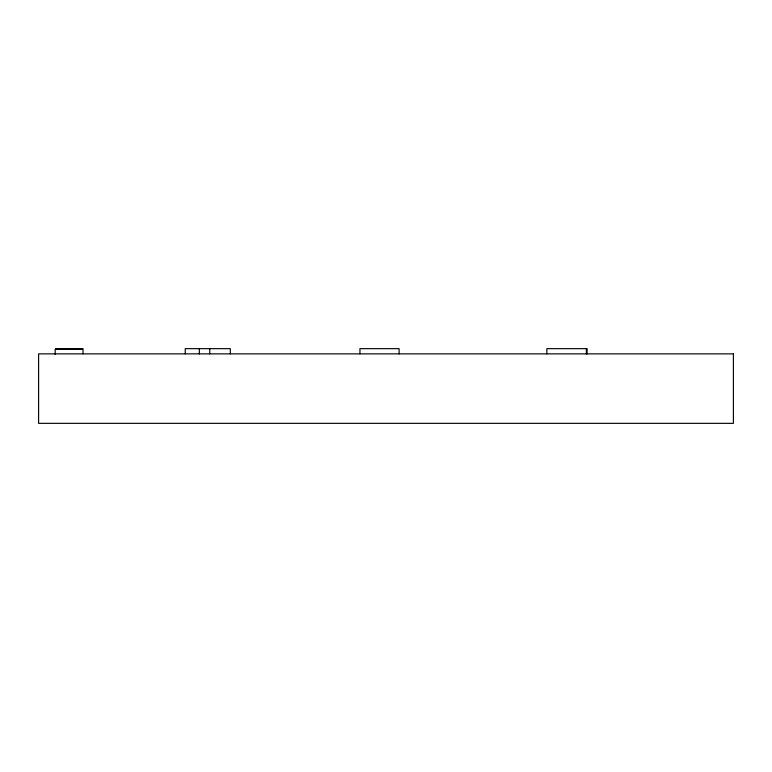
<?xml version="1.0" encoding="UTF-8"?>
<svg xmlns="http://www.w3.org/2000/svg" width="772" height="772" viewBox="0 0 772 772"><rect width="100%" height="100%" fill="white"/><g stroke="black" fill="none" stroke-linecap="round" stroke-linejoin="round"><path stroke-width="1.16" d="M55.661 348.654L83.019 348.654L83.019 353.865M82.517 349.195L55.179 349.195L55.179 354.406M587.106 353.865L587.106 348.654L546.846 348.654L546.846 353.865M586.382 348.654L586.382 353.865M399.105 353.865L399.105 348.654L359.935 348.654L359.935 353.865M230.317 353.865L230.317 348.654L185.232 348.654L185.232 353.865M209.772 348.654L209.772 353.865M199.35 348.654L199.35 353.865M733.4 353.865L38.6 353.865L38.6 423.345L733.4 423.345L733.4 353.865"/></g></svg>
